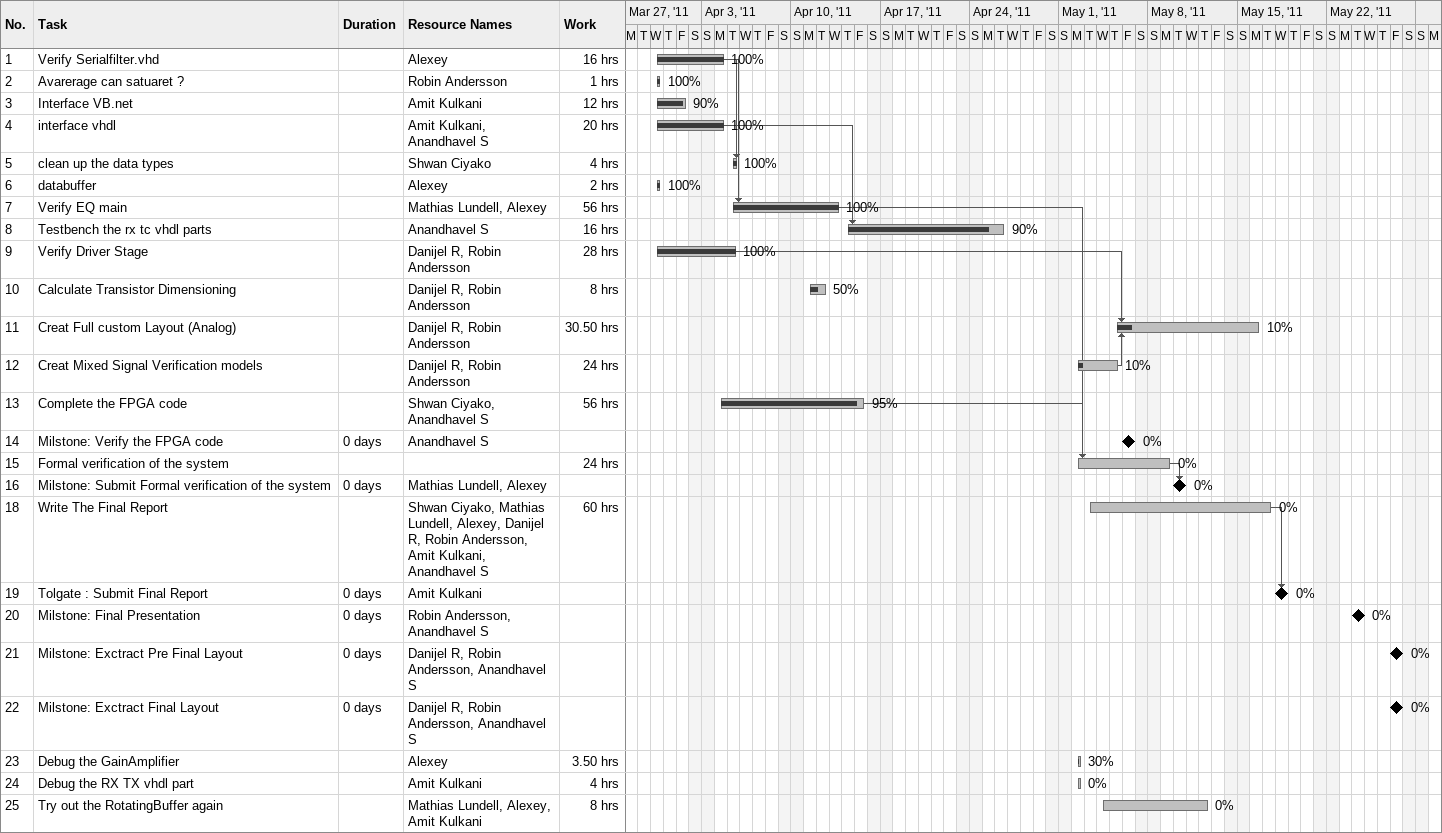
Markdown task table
| ID | Task | Duration | Start | Finish | Predecessors | Resources | % complete | Work (h) |
|---|---|---|---|---|---|---|---|---|
| 1 | Verify Serialfilter.vhd |  | 2011-03-30 | 2011-04-04 |  | Alexey | 100 | 16 |
| 2 | Avarerage can satuaret ? |  | 2011-03-30 | 2011-03-30 |  | Robin Andersson | 100 | 1 |
| 3 | Interface VB.net |  | 2011-03-30 | 2011-04-01 |  | Amit Kulkani | 90 | 12 |
| 4 | interface vhdl |  | 2011-03-30 | 2011-04-04 |  | Amit Kulkani, Anandhavel S | 100 | 20 |
| 5 | clean up the data types |  | 2011-04-05 | 2011-04-05 | 1 | Shwan Ciyako | 100 | 4 |
| 6 | databuffer |  | 2011-03-30 | 2011-03-30 |  | Alexey | 100 | 2 |
| 7 | Verify EQ main |  | 2011-04-05 | 2011-04-13 | 1 | Mathias Lundell, Alexey | 100 | 56 |
| 8 | Testbench the rx tc vhdl parts |  | 2011-04-14 | 2011-04-26 | 4 | Anandhavel S | 90 | 16 |
| 9 | Verify Driver Stage |  | 2011-03-30 | 2011-04-05 |  | Danijel R, Robin Andersson | 100 | 28 |
| 10 | Calculate Transistor Dimensioning |  | 2011-04-11 | 2011-04-12 |  | Danijel R, Robin Andersson | 50 | 8 |
| 11 | Creat Full custom Layout (Analog) |  | 2011-05-05 | 2011-05-16 | 9, 12 | Danijel R, Robin Andersson | 10 | 30.50 |
| 12 | Creat Mixed Signal Verification models |  | 2011-05-02 | 2011-05-05 |  | Danijel R, Robin Andersson | 10 | 24 |
| 13 | Complete the FPGA code |  | 2011-04-04 | 2011-04-15 |  | Shwan Ciyako, Anandhavel S | 95 | 56 |
| 14 | Milstone: Verify the FPGA code | 0d | 2011-05-06 | 2011-05-06 |  | Anandhavel S | 0 |  |
| 15 | Formal verification of the system |  | 2011-05-02 | 2011-05-09 | 13, 7 |  | 0 | 24 |
| 16 | Milstone: Submit Formal verification of the system | 0d | 2011-05-10 | 2011-05-10 | 15 | Mathias Lundell, Alexey | 0 |  |
| 18 | Write The Final Report |  | 2011-05-03 | 2011-05-17 |  | Shwan Ciyako, Mathias Lundell, Alexey, Danijel R, Robin Andersson, Amit Kulkani, Anandhavel S | 0 | 60 |
| 19 | Tolgate : Submit Final Report | 0d | 2011-05-18 | 2011-05-18 | 18 | Amit Kulkani | 0 |  |
| 20 | Milstone: Final Presentation | 0d | 2011-05-24 | 2011-05-24 |  | Robin Andersson, Anandhavel S | 0 |  |
| 21 | Milstone: Exctract Pre Final Layout | 0d | 2011-05-27 | 2011-05-27 |  | Danijel R, Robin Andersson, Anandhavel S | 0 |  |
| 22 | Milstone: Exctract Final Layout | 0d | 2011-05-27 | 2011-05-27 |  | Danijel R, Robin Andersson, Anandhavel S | 0 |  |
| 23 | Debug the GainAmplifier |  | 2011-05-02 | 2011-05-02 |  | Alexey | 30 | 3.50 |
| 24 | Debug the RX TX vhdl part |  | 2011-05-02 | 2011-05-02 |  | Amit Kulkani | 0 | 4 |
| 25 | Try out the RotatingBuffer again |  | 2011-05-04 | 2011-05-12 |  | Mathias Lundell, Alexey, Amit Kulkani | 0 | 8 |
